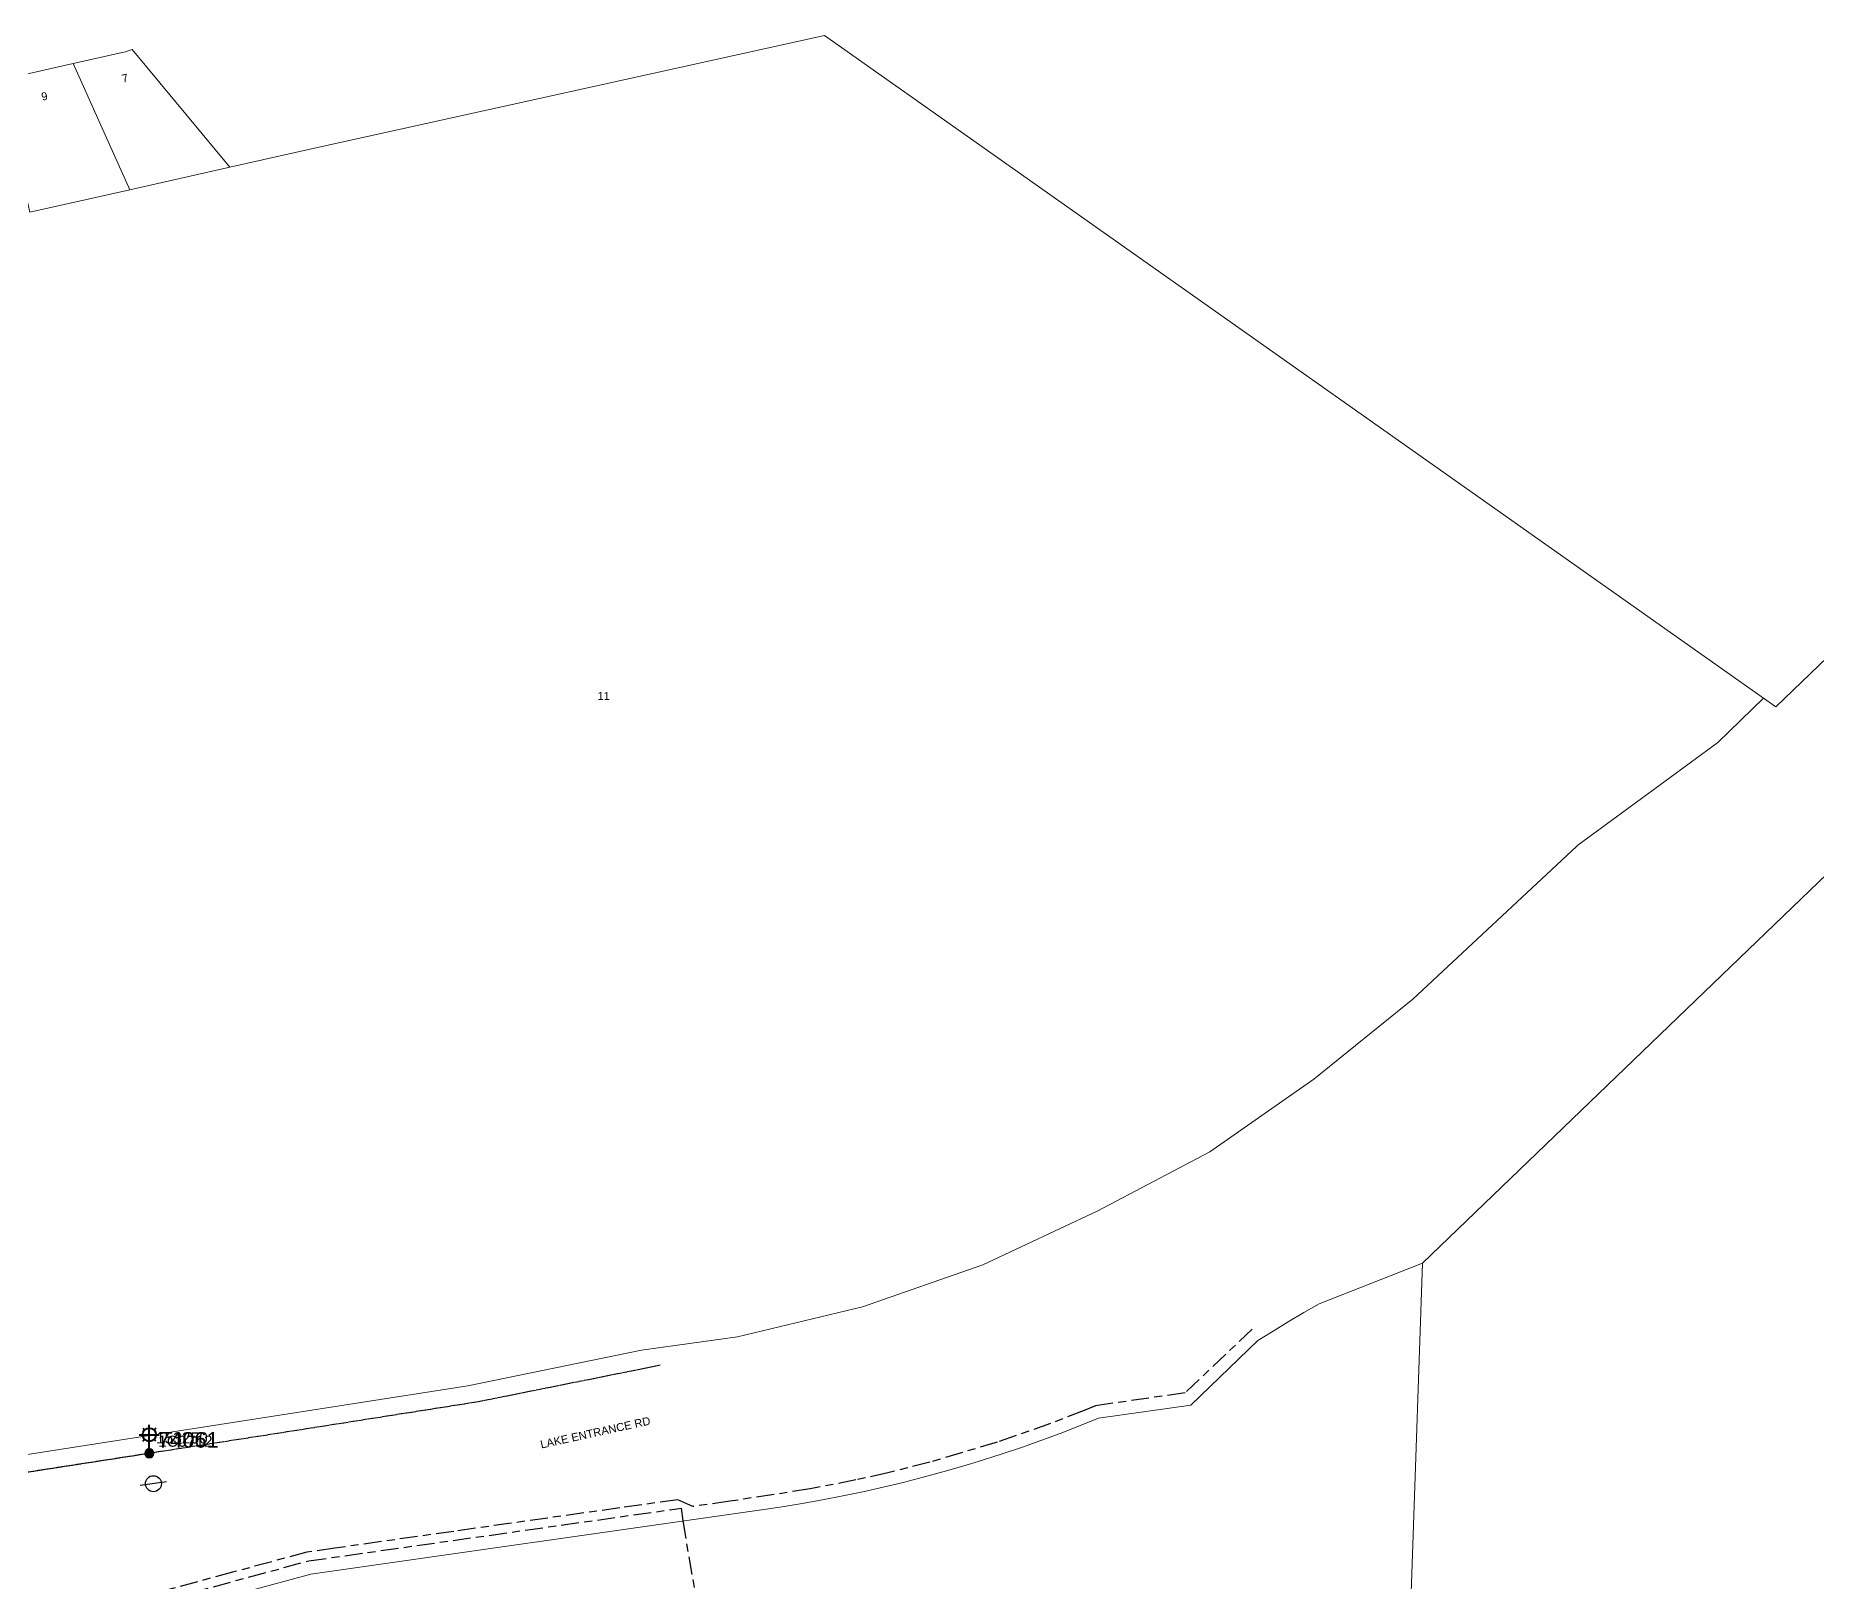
# Model space of a CAD drawing. Header units: metres. Extents: x 300268 to 302887, y 6172399 to 6173904.
# Drawn here: x 301601.1 to 302001.7, y 6173364.4 to 6173712.3 of the extents above; entities that cross this region are included whole.
import ezdxf
from ezdxf.enums import TextEntityAlignment as Align

# ---------------------------------------------------------------- set-up
doc = ezdxf.new("R2010")
doc.units = ezdxf.units.M
doc.linetypes.add('Cable Exist OH', pattern=[1, 1, 0])
doc.linetypes.add('Cable Exist UG', pattern=[8.2, 4, -1.2, 1.8, -1.2])
doc.layers.get('0').update_dxf_attribs({"color": 6})
doc.layers.add('Cadastre Land Parcels_SP_EXT', color=9, linetype='Continuous', lineweight=5)
doc.layers.add('Cadastre Roads_SP_EXT', color=9, linetype='Continuous', lineweight=5)
for name, color, linetype in [('Equip_SP_HV_EXT', 7, 'Continuous'), ('Equip_SP_SL_EXT', 7, 'Continuous'), ('Mains_HV_EXT', 7, 'Continuous'), ('Mains_SL_EXT', 7, 'Continuous'), ('Mains_TR_EXT', 7, 'Continuous'), ('SupportsOH_SP_TR_HV_LV_SL_EXT', 7, 'Continuous')]:
    doc.layers.add(name, color=color, linetype=linetype)
doc.styles.add('HVSW_LABEL', font='arial.ttf')
doc.styles.add('iecARIAL', font='arial.ttf', dxfattribs={"height": 2})
doc.styles.add('POLE_LABEL', font='arial.ttf')
doc.styles.get("Standard").update_dxf_attribs({"font": 'arial.ttf'})

# ---------------------------------------------------------------- blocks, each defined once
blk = doc.blocks.new('SL_LANTERN_EXT')
at = {"lineweight": 40}
for p, q in [((-2.25, 4.22), (2.25, 4.22)), ((-1.46, 5.68), (-1.06, 5.28)), ((0, 1.97), (0, 6.47)), ((1.46, 5.68), (1.06, 5.28)), ((-1.46, 2.76), (-1.06, 3.16)), ((0, 0), (0, 2.72)), ((1.46, 2.76), (1.06, 3.16))]:
    blk.add_line(p, q, dxfattribs=at)
blk.add_circle((0, 4.22), 1.5, dxfattribs=at)
at = {"style": 'iecARIAL', "flags": 8}
blk.add_attdef('ASSET_NUM', (1.5, 1.5), '', height=2.5, dxfattribs=at)
for tag, p, height, flags in [('OPERATING_VOLTAGE', (0.98, -1.65), 0.2, 9), ('ORIENTATION', (0.98, -1.85), 0.2, 9), ('OWNED_BY', (0.98, -2.05), 0.2, 9), ('STATE', (0.98, -2.25), 0.2, 9), ('CONSTRUCTED_VOLTAGE', (0.98, -0.65), 0.2, 9), ('CONTROL_TYPE', (0.98, -0.85), 0.2, 9), ('LANTERN_PURPOSE', (0.98, -1.05), 0.2, 9), ('LANTERN_TYPE', (0.98, -1.25), 0.2, 9), ('NO_PHASES', (0.98, -1.45), 0.2, 9), ('USAGE', (0.98, -2.45), 0.2, 9), ('CEXIST', (0.98, -2.65), 0.2, 9), ('CNEW', (0.98, -2.85), 0.2, 9), ('CNUMBER', (0.98, -3.05), 0.2, 9), ('CREMOVE', (0.98, -3.25), 0.2, 9), ('CREPLACE', (0.98, -3.45), 0.2, 9), ('LKINGHEIGHT', (0.98, -3.65), 0.2, 9), ('LBRACKET', (0.98, -3.85), 0.2, 9), ('LBRACKETVOCAB', (0.98, -4.05), 0.2, 9), ('LNUMBER', (2.18, -3.25), 2.5, 8), ('LCATEGORY', (0.98, -4.25), 0.2, 9), ('LCHARGE1', (0.98, -4.45), 0.2, 9), ('LCHARGE1PERCENT', (0.98, -4.65), 0.2, 9), ('LCHARGE2', (0.98, -4.85), 0.2, 9), ('LCHARGE2PERCENT', (0.98, -5.05), 0.2, 9), ('LCHARGE3', (0.98, -5.25), 0.2, 9), ('LCHARGE3PERCENT', (0.98, -5.45), 0.2, 9), ('LEXIST', (0.98, -5.65), 0.2, 9), ('LLAMP', (0.98, -5.85), 0.2, 9), ('LLAMPVOCAB', (0.98, -6.05), 0.2, 9), ('LMAST', (0.98, -6.25), 0.2, 9), ('LMASTVOCAB', (0.98, -6.45), 0.2, 9), ('LNEW', (0.98, -6.65), 0.2, 9), ('LANTNUMBER', (0.98, -6.85), 0.2, 9), ('LOUTREACH', (0.98, -7.25), 0.2, 9), ('LOUTREACHVOCAB', (0.98, -7.45), 0.2, 9), ('LRATECODE', (0.98, -7.65), 0.2, 9), ('LREMOVE', (0.98, -7.85), 0.2, 9), ('LREPLACE', (0.98, -8.05), 0.2, 9), ('STREETNAME', (0.98, -9.25), 0.2, 9), ('SUBURB', (0.98, -9.45), 0.2, 1), ('LTYPE', (0.98, -8.25), 0.2, 9), ('LTYPEVOCAB', (0.98, -8.45), 0.2, 9), ('LEGEND', (0.98, -8.65), 0.2, 9), ('LOCATION', (0.98, -8.85), 0.2, 9), ('NOTES', (0.98, -9.05), 0.2, 9)]:
    blk.add_attdef(tag, p, '', height=height, dxfattribs=dict(flags=flags))
blk = doc.blocks.new('POLE_EXT')
blk.add_hatch(color=256).paths.add_polyline_path([(-1, 0, 1), (1, 0, 1)])
blk.add_lwpolyline([(-1, 0, 1), (1, 0, 1)], format="xyb", close=True)
for tag, height, flags, p in [('pNumber', 2.5, 8, (-17.84, 2.07)), ('OWNED_BY', 0.2, 9, (1.35, -0.4)), ('SPECIAL_USE', 0.2, 9, (1.35, -0.8)), ('STATE', 0.2, 9, (1.35, -1)), ('cLV', 0.2, 9, (1.35, -1.4)), ('hDepth', 0.2, 9, (1.35, -1.6)), ('hDia', 0.2, 9, (1.35, -1.8)), ('cHV', 0.2, 9, (1.35, -2)), ('cLinedev', 0.2, 9, (1.35, -3.4)), ('pExisting', 0.2, 9, (1.35, -3.8)), ('PARENT', 0.2, 9, (1.35, -0.6)), ('USAGE', 0.2, 9, (1.35, -1.2)), ('LBRACKET', 0.2, 9, (1.35, -2.2)), ('LExisting', 0.2, 9, (1.35, -2.4)), ('LANTNUMBER', 0.2, 9, (1.35, -2.6)), ('LOther', 0.2, 9, (1.35, -2.8)), ('LRemove', 0.2, 9, (1.35, -3)), ('LEGEND', 0.2, 9, (1.35, -3.2)), ('LOCATION', 0.2, 9, (1.35, -3.6)), ('PFNUMBER', 0.2, 9, (1.35, -4)), ('pFooting', 0.2, 9, (1.35, -4.4)), ('pNew', 0.2, 9, (1.35, -4.6)), ('pRelocate', 0.2, 9, (1.35, -5)), ('pRemove', 0.2, 9, (1.35, -5.2)), ('pReplace', 0.2, 9, (1.35, -5.4)), ('pStay', 0.2, 9, (1.35, -5.6)), ('pType', 0.2, 9, (1.35, -5.8)), ('cspan', 0.2, 9, (1.35, -6)), ('STREETNAME', 0.2, 9, (1.35, -6.2)), ('SUBURB', 0.2, 9, (1.35, -6.4)), ('OPERATED_BY', 0.2, 9, (1.36, -7.01)), ('NEWPFNUMBER', 0.2, 9, (1.35, -4.2)), ('NOTES', 0.2, 9, (1.35, -6.6)), ('MAINTAINED_BY', 0.2, 9, (1.36, -6.81))]:
    blk.add_attdef(tag, text='', height=height, dxfattribs=dict(flags=flags)).set_placement(p, align=Align.MIDDLE_LEFT)
at = {"style": 'POLE_LABEL'}
for tag, height, flags, p in [('STRUCTURE_PLANT_NUMBER', 0.2, 9, (1.35, 0.03)), ('ASSET_NUM', 2.5, 8, (2, 2)), ('STREET_CODE', 0.2, 9, (1.35, -0.2))]:
    blk.add_attdef(tag, text='', height=height, dxfattribs=dict(at, flags=flags)).set_placement(p, align=Align.MIDDLE_LEFT)
at = {"flags": 1}
blk.add_attdef('Z', (1.35, -7.33), '', height=0.2, dxfattribs=at)
blk = doc.blocks.new('HV_ABS_CLOSED_EXT')
blk.add_line((-3, 6.87), (3, 6.87))
blk.add_circle((0, 6.87), 1.8)
at = {"flags": 1}
blk.add_attdef('Z', (0, 0), '', height=0.2, dxfattribs=at)
at = {"style": 'HVSW_LABEL'}
for tag, height, flags, p in [('ASSET_NUM', 3.5, 8, (2, 2)), ('STREET_CODE', 0.2, 9, (0, -0.2))]:
    blk.add_attdef(tag, text='', height=height, dxfattribs=dict(at, flags=flags)).set_placement(p, align=Align.MIDDLE_LEFT)
at = {"flags": 9}
for tag, p in [('ACTUAL_STATUS', (0, -0.4)), ('CONSTRUCTED_VOLTAGE', (0, -0.6)), ('OPERATING_VOLTAGE', (0, -1)), ('ORIENTATION', (0, -1.2)), ('OWNED_BY', (0, -1.4)), ('STATE', (0, -1.6)), ('SWITCH_TYPE', (0, -1.8)), ('STREETNAME', (0, -2.6)), ('SUBURB', (0, -2.8)), ('NO_PHASES', (0, -0.8)), ('USAGE', (0, -2)), ('LEGEND', (0, -2.2)), ('LOCATION', (0, -2.4)), ('NOTES', (0, -3))]:
    blk.add_attdef(tag, text='', height=0.2, dxfattribs=at).set_placement(p, align=Align.MIDDLE_LEFT)

msp = doc.modelspace()

# ---------------------------------------------------------------- linework, layer by layer
at = {"layer": 'Cadastre Land Parcels_SP_EXT', "linetype": 'Continuous'}
for points in [[(301590, 6173391.53), (301698.33, 6173408.4), (301698.33, 6173408.4), (301737.41, 6173416.44), (301758.96, 6173419.45), (301787.1, 6173426.18), (301814.2, 6173435.67), (301840.04, 6173447.83), (301865.27, 6173461.06), (301888.65, 6173477.45), (301910.9, 6173495.41), (301947.76, 6173529.82), (301948.05, 6173530.09), (301967.68, 6173544.52), (301979.56, 6173553.21), (301989.82, 6173563.17), (301935.21, 6173601.76), (301778.58, 6173712.27), (301663.17, 6173686.83), (301644.78, 6173682.68), (301622.26, 6173677.6), (301599.79, 6173672.53)], [(301906.91, 6173254.86), (301913.13, 6173436.04), (301889.85, 6173426.9), (301886.37, 6173424.89), (301882.9, 6173422.84), (301879.47, 6173420.74), (301876.07, 6173418.6), (301860.97, 6173404.07), (301840.23, 6173401.12), (301835.94, 6173399.39), (301831.61, 6173397.72), (301827.26, 6173396.11), (301822.89, 6173394.57), (301818.5, 6173393.09), (301814.09, 6173391.68), (301809.66, 6173390.34), (301805.2, 6173389.05), (301800.73, 6173387.84), (301796.24, 6173386.68), (301791.74, 6173385.6), (301787.22, 6173384.58), (301782.68, 6173383.62), (301778.13, 6173382.74), (301773.57, 6173381.91), (301769, 6173381.16), (301764.42, 6173380.48), (301662.98, 6173366.05), (301622.31, 6173354.98)]]:
    msp.add_lwpolyline(points, dxfattribs=at)
for points in [[(301644.78, 6173682.68), (301622.78, 6173709.12), (301621.19, 6173708.65), (301609.49, 6173706.01), (301622.26, 6173677.6), (301644.78, 6173682.68)], [(301622.26, 6173677.6), (301609.49, 6173706.01), (301592.91, 6173702.26), (301599.79, 6173672.53), (301622.26, 6173677.6)]]:
    msp.add_lwpolyline(points, close=True, dxfattribs=at)
at = {"layer": 'Cadastre Roads_SP_EXT', "linetype": 'Continuous'}
for points in [[(301622.31, 6173354.98), (301662.98, 6173366.05), (301764.42, 6173380.48), (301769, 6173381.16), (301773.57, 6173381.91), (301778.13, 6173382.74), (301782.68, 6173383.62), (301787.22, 6173384.58), (301791.74, 6173385.6), (301796.24, 6173386.68), (301800.73, 6173387.84), (301805.2, 6173389.05), (301809.66, 6173390.34), (301814.09, 6173391.68), (301818.5, 6173393.09), (301822.89, 6173394.57), (301827.26, 6173396.11), (301831.61, 6173397.72), (301835.94, 6173399.39), (301840.23, 6173401.12), (301860.97, 6173404.07), (301876.07, 6173418.6), (301879.47, 6173420.74), (301882.9, 6173422.84), (301886.37, 6173424.89), (301889.85, 6173426.9), (301913.13, 6173436.04), (302075.49, 6173592.3)], [(302004.23, 6173572.36), (301992.61, 6173561.2), (301989.82, 6173563.17), (301979.56, 6173553.21), (301967.68, 6173544.52), (301948.05, 6173530.09), (301947.76, 6173529.82), (301910.9, 6173495.41), (301888.65, 6173477.45), (301865.27, 6173461.06), (301840.04, 6173447.83), (301814.2, 6173435.67), (301787.1, 6173426.18), (301758.96, 6173419.45), (301737.41, 6173416.44), (301698.33, 6173408.4), (301590, 6173391.53), (301594.13, 6173373.25), (301559.5, 6173368.34), (301530.84, 6173367.86), (301533, 6173363.61)]]:
    msp.add_lwpolyline(points, dxfattribs=at)
at = {"layer": 'Mains_HV_EXT', "linetype": 'Cable Exist UG'}
for points in [[(301874.77, 6173421.17), (301859.68, 6173406.82), (301839.51, 6173403.92), (301836.97, 6173402.88), (301829.41, 6173399.93), (301817.44, 6173395.76), (301802.27, 6173391.22), (301792.83, 6173388.83), (301785.64, 6173387.22), (301775.32, 6173385.2), (301757.3, 6173382.44), (301748.92, 6173381.25), (301745.55, 6173382.79), (301732.52, 6173380.95), (301695.13, 6173375.66), (301668.39, 6173371.87), (301662.11, 6173370.99), (301645.4, 6173366.45), (301624.15, 6173360.73), (301619.79, 6173359.82), (301620.38, 6173356.87)], [(301622.37, 6173357.15), (301622.16, 6173358.24), (301622.16, 6173358.24), (301625.26, 6173358.91), (301662.51, 6173369.02), (301745.31, 6173380.74), (301746.34, 6173380.89), (301746.34, 6173380.89), (301746.68, 6173378.01), (301750.61, 6173354.77), (301755.34, 6173343.02), (301759.45, 6173333.29), (301761.48, 6173328.07), (301763.39, 6173323.68), (301764.27, 6173321.52), (301804.71, 6173347.8), (301808.02, 6173342.12)]]:
    msp.add_lwpolyline(points, dxfattribs=at)
at = {"layer": 'Mains_HV_EXT', "linetype": 'Cable Exist OH'}
for points in [[(301741.61, 6173413.03), (301700.75, 6173404.82), (301663.01, 6173398.87), (301626.65, 6173393.2)], [(301626.65, 6173393.2), (301593.39, 6173388.04), (301538.29, 6173379.29), (301489.64, 6173372.16)]]:
    msp.add_lwpolyline(points, dxfattribs=at)
at = {"layer": 'Mains_SL_EXT', "linetype": 'Cable Exist OH'}
for points in [[(301663.01, 6173398.87), (301626.65, 6173393.2)], [(301626.65, 6173393.2), (301593.39, 6173388.04)]]:
    msp.add_lwpolyline(points, dxfattribs=at)
at = {"layer": 'Mains_TR_EXT', "linetype": 'Cable Exist OH'}
msp.add_lwpolyline([(301629.74, 6173393.69), (301593.39, 6173388.04), (301489.64, 6173372.16), (301384.47, 6173357.64), (301262.19, 6173340.02), (301183.45, 6173326.44), (301113.68, 6173316.36), (301062.5, 6173309.86), (301010.14, 6173303.47), (300958.62, 6173297.12), (300907.32, 6173290.67), (300876.42, 6173261.87), (300824.69, 6173240.19), (300769.94, 6173216.6), (300716.03, 6173192.8), (300646.2, 6173148.05), (300608.39, 6173122.99), (300572.55, 6173086.91)], dxfattribs=at)

# ---------------------------------------------------------------- block references
at = {"layer": 'Equip_SP_HV_EXT'}
ref = msp.add_blockref('HV_ABS_CLOSED_EXT', (301626.65, 6173393.2), dxfattribs=dict(at, rotation=187.7237867071376))
ref.add_attrib('ASSET_NUM', '74061', dxfattribs={"layer": '0', "height": 3.5, "style": 'HVSW_LABEL'}).set_placement((301628.65, 6173393.45), align=Align.BOTTOM_LEFT)
at = {"layer": 'Equip_SP_SL_EXT'}
ref = msp.add_blockref('SL_LANTERN_EXT', (301626.65, 6173393.2), dxfattribs=at)
ref.add_attrib('ASSET_NUM', '153250', dxfattribs={"layer": '0', "height": 2.5, "style": 'iecARIAL'}).set_placement((301628.15, 6173394.7), align=Align.BOTTOM_LEFT)
at = {"layer": 'SupportsOH_SP_TR_HV_LV_SL_EXT'}
ref = msp.add_blockref('POLE_EXT', (301626.65, 6173393.2), dxfattribs=at)
ref.add_attrib('ASSET_NUM', '1C0712', dxfattribs={"layer": '0', "height": 2.5, "style": 'POLE_LABEL'}).set_placement((301628.65, 6173393.95), align=Align.BOTTOM_LEFT)

# ---------------------------------------------------------------- texts
at = {"layer": 'Cadastre Land Parcels_SP_EXT'}
for s, rotation, p in [('7', 12.7542, (301620.69, 6173701.67)), ('9', 12.7217, (301602.57, 6173697.6))]:
    msp.add_text(s, height=1.8, rotation=rotation, dxfattribs=at).set_placement(p)
msp.add_text('11', height=1.8, dxfattribs=at).set_placement((301727.48, 6173562.77))
at = {"layer": 'Cadastre Roads_SP_EXT'}
msp.add_text('LAKE ENTRANCE RD', height=1.8, rotation=12.4228, dxfattribs=at).set_placement((301714.85, 6173394.3))

doc.saveas('drawing.dxf')
